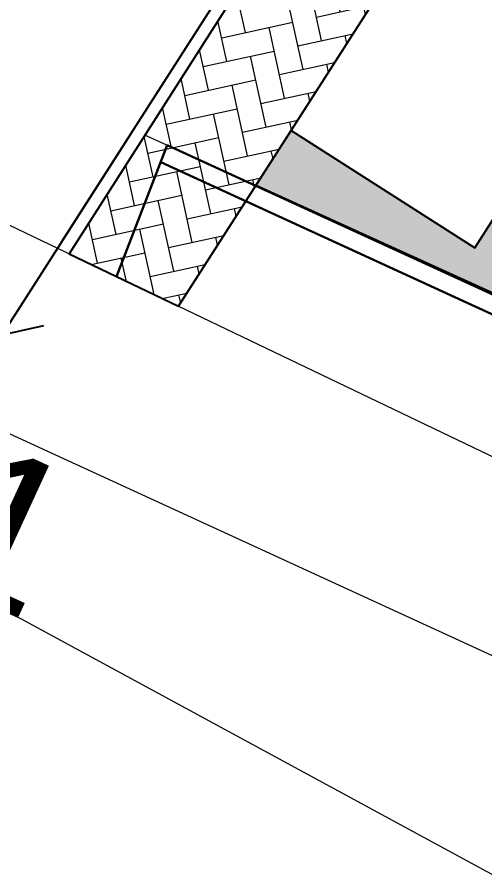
# Model space of a CAD drawing. Header units: inches. Extents: x 249 to 1192, y -18 to 440.
# Drawn here: x 898.78 to 902.64, y 175.03 to 182.1 of the extents above; entities that cross this region are included whole.
import ezdxf

# ---------------------------------------------------------------- set-up
doc = ezdxf.new("R2010")
doc.units = ezdxf.units.IN
doc.header["$MEASUREMENT"] = 0
for name, color, linetype, lineweight in [('ARSIR WARNA', 66, 'Continuous', 0), ('DIMENSI', 85, 'Continuous', 20), ('DINDING', 6, 'Continuous', 0), ('JALAN EKSISTING', 51, 'Continuous', 20), ('PAGAR SITE', 6, 'Continuous', 30)]:
    doc.layers.add(name, color=color, linetype=linetype, lineweight=lineweight)
doc.layers.add('KANSTEEN', color=204, linetype='Continuous')
doc.layers.add('RUMPUT', color=86, linetype='Continuous')
doc.styles.get("Standard").update_dxf_attribs({"font": 'arial.ttf'})
doc.dimstyles.new('UK. GDG PERTEMUAN', dxfattribs={"dimtxt": 0.5, "dimasz": 0.5, "dimexe": 0.5, "dimexo": 0.05, "dimgap": 0.1, "dimtad": 2, "dimdec": 0, "dimlfac": 100, "dimzin": 0, "dimdsep": 46, "dimtxsty": 'Standard', "dimblk": 'OBLIQUE', "dimcen": 0.09, "dimclrd": 8, "dimclre": 256, "dimclrt": 256, "dimadec": 0, "dimazin": 0, "dimtfac": 1, "dimtdec": 0, "dimtofl": 0, "dimtmove": 0, "dimatfit": 3, "dimldrblk": 'OBLIQUE', "dimfxl": 0, "dimtolj": 1, "dimtzin": 0, "dimarcsym": 0})
pattern_1 = [(57.36874968947846, (-1.13686837721616e-13, 150.3474551388494), (-0.0535506494527033, 0.244197313478704), [0.046875, -0.30667839075]), (12.36874968947846, (-1.13686837721616e-13, 150.3474551388494), (-0.05355064946683093, 0.2441973135431277), [0.04687499999999999, -0.2031249999999999]), (102.3687496894784, (-1.13686837721616e-13, 150.3474551388494), (-0.2441973135431277, -0.05355064946683093), [0.04687499999999999, -0.203125])]

# ---------------------------------------------------------------- blocks, each defined once
blk = doc.blocks.new('_Oblique')
at = {"color": 0, "linetype": 'ByBlock', "lineweight": -2}
blk.add_line((-0.5, -0.5), (0.5, 0.5), dxfattribs=at)
blk = doc.blocks.new('*D158')
at = {"layer": 'DEFPOINTS', "color": 0}
for p in [(137.8456098087099, 188.26851788082), (150.1216633506018, 182.6277192284477), (149.0524415104673, 180.3007748777341)]:
    blk.add_point(p, dxfattribs=at)
at = {"layer": 'DIMENSI', "lineweight": -2}
for p, q in [((137.8247334258366, 188.2230846700802), (136.358860311109, 185.0329093153106)), ((150.1007869677284, 182.5822860177079), (148.6349138530008, 179.3921106629382))]:
    blk.add_line(p, q, dxfattribs=at)
at = {"layer": 'DIMENSI', "color": 8, "lineweight": -2}
blk.add_line((136.7763879685755, 185.9415735301064), (149.0524415104673, 180.3007748777341), dxfattribs=at)
for p, rotation in [((136.7763879685755, 185.9415735301064), 155.3214037185743), ((149.0524415104673, 180.3007748777341), 335.3214037185743)]:
    blk.add_blockref('_Oblique', p, dxfattribs=dict(at, rotation=rotation))
at = {"layer": 'DIMENSI', "insert": (142.4361741002255, 182.5280355480827), "char_height": 1.25, "attachment_point": 5, "rotation": 335.3214037185743}
blk.add_mtext('\\A1;13.51', dxfattribs=at)
blk = doc.blocks.new('*D557')
at = {"layer": 'DEFPOINTS', "color": 0}
for p in [(894.689948090868, 184.4017713716386), (893.6048336346914, 182.7070623636175), (899.7428985803599, 181.1663901961439)]:
    blk.add_point(p, dxfattribs=at)
at = {"layer": 'DIMENSI', "lineweight": -2}
for p, q in [((894.6629865810723, 184.3596634508929), (893.3352185367336, 182.2859831561599)), ((899.7159370705642, 181.1242822753982), (898.3881690262255, 179.0506019806652))]:
    blk.add_line(p, q, dxfattribs=at)
at = {"layer": 'DIMENSI', "color": 8, "lineweight": -2}
blk.add_line((898.6577841241833, 179.4716811881229), (893.6048336346914, 182.7070623636175), dxfattribs=at)
at = {"layer": 'DIMENSI', "color": 8, "lineweight": -2, "xscale": 0.5, "yscale": 0.5, "zscale": 0.5}
for p, rotation in [((893.6048336346914, 182.7070623636175), 147.368749689479), ((898.6577841241833, 179.4716811881229), 327.368749689479)]:
    blk.add_blockref('_Oblique', p, dxfattribs=dict(at, rotation=rotation))
at = {"layer": 'DIMENSI', "insert": (895.9397276737465, 180.7901642653596), "char_height": 0.5, "attachment_point": 5, "rotation": 327.36874968947905}
blk.add_mtext('\\A1;600', dxfattribs=at)
blk = doc.blocks.new('TAPAK')
at = {"layer": 'JALAN EKSISTING'}
blk.add_lwpolyline([(111.2206292952591, 198.5246483036973), (114.1520172473667, 196.9605262585209), (118.1025121699359, 194.5684049608581), (124.4949881737375, 191.2347883048394), (133.4938750719161, 186.5842754945005), (144.1129787563938, 181.084113947523), (150.5086125343852, 177.6129823051394), (153.5283408098171, 175.8695413724393), (161.5482707082809, 170.5057118344577), (173.5104367881203, 157.4783684119153), (174.7814143634374, 157.4289148458895), (175.5842585491532, 157.482951444963), (176.8482628823491, 157.8216403852723), (178.1552837974704, 158.6494173378516), (166.2140899534475, 170.5906111818745), (163.5894277690267, 173.2152733662953), (152.8547193454799, 180.3408767596147), (150.4178729642959, 181.2665774504126), (144.8174542957241, 183.9517369213395), (140.8715749976587, 185.8436160459832), (131.3555975671376, 190.439674062226), (125.8997465774214, 193.2924021786388), (119.616771037423, 196.4361768885096), (112.6641246728658, 200.9344348572602)], dxfattribs=at)
at = {"layer": 'PAGAR SITE'}
for points in [[(144.9004116010127, 183.9119624674709), (145.3198283391324, 184.9992211416859)], [(157.4784533565943, 178.5168107710476), (153.5714934548413, 181.2436305607669), (150.1836918627957, 182.7642948507588), (145.3198283391324, 184.9992211416859)], [(157.3883741834582, 178.3967593154953), (153.4972056168941, 181.1125577161085), (150.1216633506018, 182.6277192284478), (145.2657366256669, 184.8589985913602)]]:
    blk.add_lwpolyline(points, dxfattribs=at)
at = {"layer": 'DIMENSI'}
dim = blk.add_linear_dim(base=(149.0524415104673, 180.3007748777341), p1=(137.8456098087099, 188.26851788082), p2=(150.1216633506017, 182.6277192284477), angle=335.3214037185744, text='13.51', dimstyle='UK. GDG PERTEMUAN', override={"dimtxt": 1.25, "dimasz": 1, "dimexe": 1}, dxfattribs=at)
dim.commit()
dim.dimension.update_dxf_attribs({"geometry": '*D158', "text_midpoint": (142.7445778000125, 183.1992136142434), "dimtype": 161})

msp = doc.modelspace()

# ---------------------------------------------------------------- hatches: boundary and pattern name
at = {"layer": 'ARSIR WARNA'}
h = msp.add_hatch(dxfattribs=at)
h.set_pattern_fill('AR-HBONE', color=45, scale=0.05, angle=-32.63125031052153, style=0)
h.set_pattern_definition([(12.36874968947846, (899.211841268246, 173.6640209250638), (0.1525173312610374, 0.2381983704079669), [0.5999999999999998, -0.1999999999999999]), (102.3687496894784, (899.407199119098, 173.7068614446411), (0.1525173312610374, 0.2381983704079669), [0.5999999999999999, -0.2])])
edge = h.paths.add_edge_path()
edge.add_line((910.8192793493005, 174.2155500668063), (911.653562805241, 173.6640209250638))
edge.add_line((911.653562805241, 173.6640209250638), (913.1289430790239, 175.9682389050235))
edge.add_arc((909.8445252608542, 178.071236669095), 3.900000000000057, 327.3687496894784, 417.3687496894779)
edge.add_line((911.9475230249258, 181.3556544872647), (908.5129392048062, 183.5548028581784))
edge.add_line((908.5129392048062, 183.5548028581784), (906.7462093560249, 184.6860319305429))
edge.add_arc((904.6432115919534, 181.4016141123732), 3.899999999999963, 57.36874968947905, 147.3687496894788)
edge.add_line((901.3587937737838, 183.5046118764448), (899.211841268246, 180.1394565837524))
edge.add_line((899.211841268246, 180.1394565837524), (900.1144344591573, 179.7067020347808))
edge.add_line((900.1144344591573, 179.7067020347808), (902.200952188699, 182.965381680529))
edge.add_arc((904.6432115919534, 181.4016141123732), 2.900000000000076, 57.3687496894795, 147.3687496894784, ccw=False)
edge.add_line((906.2069791601092, 183.8438735156277), (907.9737090088904, 182.7126444432631))
edge.add_line((907.9737090088904, 182.7126444432631), (911.4082928290101, 180.5134960723494))
edge.add_arc((909.8445252608542, 178.0712366690951), 2.90000000000005, -32.63125031052152, 57.36874968947609, ccw=False)
edge.add_line((912.2867846641086, 176.5074691009393), (910.8114043903257, 174.2032511209796))
at = {"layer": 'RUMPUT'}
h = msp.add_hatch(dxfattribs=at)
h.set_pattern_fill('GRASS', color=256, scale=0.25, angle=-32.63125031052153, style=0)
h.set_pattern_definition(pattern_1)
edge = h.paths.add_edge_path(flags=17)
edge.add_line((928.2641801358428, 238.1271219383081), (928.210257116251, 238.0429060968166))
edge.add_line((928.210257116251, 238.0429060968166), (927.4523145428276, 238.5282132731405))
edge.add_line((927.4523145428276, 238.5282132731405), (927.9376217191517, 239.2861558465638))
edge.add_line((927.9376217191517, 239.2861558465638), (944.9810419464962, 265.7187626837782))
edge.add_line((944.9810419464962, 265.7187626837782), (944.6881731201453, 265.9062852588823))
edge.add_line((944.6881731201453, 265.9062852588823), (940.4070226355533, 258.9280528368603))
edge.add_line((940.4070226355533, 258.9280528368603), (924.793628950703, 240.4758183067917))
edge.add_line((924.793628950703, 240.4758183067918), (906.9246372932736, 247.3250345119762))
edge.add_line((906.9246372932736, 247.3250345119762), (902.6198956972331, 249.6291566118728))
edge.add_line((902.6198956972331, 249.6291566118728), (887.5537847216923, 220.0204940367008))
edge.add_line((887.5537847216923, 220.0204940367008), (887.5839640358096, 220.0011703593785))
edge.add_line((887.5839640358096, 220.0011703593785), (891.4664214464029, 226.0647109467683))
edge.add_line((891.4664214464029, 226.0647109467683), (893.1507382762344, 224.9862505549363))
edge.add_line((893.1507382762344, 224.9862505549363), (895.8468892558132, 229.1970426295128))
edge.add_line((895.8468892558132, 229.1970426295128), (898.4575803420504, 227.5254290221743))
edge.add_line((898.4575803420504, 227.5254290221743), (900.9840555867964, 225.9077384344269))
edge.add_line((900.9840555867964, 225.9077384344269), (903.1766002224102, 224.503862094208))
edge.add_line((903.1766002224102, 224.503862094208), (906.037006076289, 222.6723572589328))
edge.add_line((906.037006076289, 222.6723572589328), (908.5634813210348, 221.0546666711856))
edge.add_line((908.5634813210348, 221.0546666711856), (911.0899565657807, 219.4369760834385))
edge.add_arc((911.5752637421048, 220.1949186568622), 0.8999999999999068, 237.3687496894809, 417.3687496894814)
edge.add_line((912.0605709184289, 220.9528612302859), (909.534095673683, 222.570551818033))
edge.add_line((909.534095673683, 222.570551818033), (907.0076204289372, 224.1882424057802))
edge.add_line((907.0076204289372, 224.1882424057802), (905.42870871042, 225.1992123850987))
edge.add_line((905.42870871042, 225.1992123850987), (904.4811451841912, 225.8059329935278))
edge.add_line((904.4811451841912, 225.8059329935278), (901.9546699394456, 227.4236235812754))
edge.add_line((901.9546699394456, 227.4236235812754), (899.4281946946995, 229.0413141690227))
edge.add_line((899.4281946946995, 229.0413141690227), (896.8175036084623, 230.7129277763615))
edge.add_line((896.8175036084623, 230.7129277763615), (899.5136545880415, 234.9237198509381))
edge.add_line((899.5136545880415, 234.9237198509381), (897.8293377582105, 236.00218024277))
edge.add_line((897.8293377582105, 236.00218024277), (901.7117951688039, 242.0657208301597))
edge.add_line((901.7117951688039, 242.0657208301597), (903.3961119986349, 240.9872604383278))
edge.add_line((903.3961119986349, 240.9872604383278), (906.0922629782136, 245.1980525129046))
edge.add_line((906.0922629782136, 245.1980525129046), (921.3353302881802, 235.4379859668289))
edge.add_line((921.3353302881802, 235.4379859668289), (926.4724966191635, 232.1486817717427))
edge.add_line((926.4724966191635, 232.1486817717427), (923.7225291895685, 227.8538402938037))
edge.add_line((923.7225291895685, 227.8538402938037), (919.463051469438, 221.1432149451381))
edge.add_line((919.463051469438, 221.1432149451381), (919.6768221338963, 221.0063385626959))
edge.add_line((919.6768221338963, 221.0063385626959), (925.0547665600767, 229.3244415627794))
edge.add_arc((932.3615963517667, 223.5711608990821), 9.300000000000063, 66.3350080141156, 141.7836714338509, ccw=False)
edge.add_line((936.0945068641441, 232.0891054343901), (936.5596564253325, 232.8155662671032))
edge.add_line((936.5596564253325, 232.8155662671032), (928.2641801358428, 238.1271219383082))
edge = h.paths.add_edge_path()
edge.add_arc((902.0036540352787, 201.3876506392976), 2.899999999999944, 21.48045213667681, 57.36874968948014)
edge.add_line((903.5674216034344, 203.829910042552), (886.5721298860623, 214.7119178929705))
edge.add_line((886.5721298860623, 214.7119178929705), (889.268280865641, 218.9227099675464))
edge.add_line((889.268280865641, 218.9227099675464), (887.5537847216923, 220.0204940367008))
edge.add_line((887.5537847216923, 220.0204940367008), (884.8649772892378, 214.7363173751585))
edge.add_line((884.8649772892378, 214.7363173751585), (899.8177184374614, 202.7367090702986))
edge.add_line((899.8177184374614, 202.7367090702986), (892.7388052037915, 184.3859635759057))
edge.add_line((892.7388052037915, 184.3859635759057), (893.0458401206889, 184.2448822308663))
edge.add_line((893.0458401206889, 184.2448822308663), (904.7022274439961, 202.44958357398))
edge = h.paths.add_edge_path()
edge.add_arc((936.7399936000422, 195.4112244067168), 1.89999999999996, 57.36874968947894, 147.3687496894797)
edge.add_line((935.1398926117032, 196.4357617789567), (918.3671724142149, 170.2404790178616))
edge.add_line((918.3671724142149, 170.2404790178616), (918.7450692695428, 169.9754589107608))
edge.add_line((918.7450692695428, 169.9754589107608), (936.7549778665604, 193.0607695623063))
edge.add_line((936.7549778665604, 193.0607695623063), (952.0053637954162, 180.4123966854627))
edge.add_line((952.0053637954162, 180.4123966854627), (952.4805707531592, 182.8497661309809))
edge.add_line((952.4805707531592, 182.8497661309809), (994.0278929164666, 235.8605747491551))
edge.add_line((994.0278929164666, 235.8605747491551), (953.0004330159019, 262.5435687067472))
edge.add_line((953.0004330159019, 262.5435687067472), (949.137272090116, 264.7024635552781))
edge.add_line((949.137272090116, 264.7024635552781), (945.2741111643296, 266.861358403809))
edge.add_line((945.2741111643296, 266.861358403809), (940.4070226355533, 258.9280528368603))
edge.add_line((940.4070226355533, 258.9280528368603), (924.793628950703, 240.4758183067917))
edge.add_line((924.793628950703, 240.4758183067918), (906.9246372932736, 247.3250345119762))
edge.add_line((906.9246372932736, 247.3250345119762), (902.6198956972331, 249.6291566118728))
edge.add_line((902.6198956972331, 249.6291566118728), (887.5537847216923, 220.0204940367008))
edge.add_line((887.5537847216923, 220.0204940367008), (887.5839640358096, 220.0011703593785))
edge.add_line((887.5839640358096, 220.0011703593785), (891.4664214464029, 226.0647109467683))
edge.add_line((891.4664214464029, 226.0647109467683), (893.1507382762344, 224.9862505549363))
edge.add_line((893.1507382762344, 224.9862505549363), (895.8468892558132, 229.1970426295128))
edge.add_line((895.8468892558132, 229.1970426295128), (898.4575803420504, 227.5254290221743))
edge.add_line((898.4575803420504, 227.5254290221743), (900.9840555867964, 225.9077384344269))
edge.add_line((900.9840555867964, 225.9077384344269), (903.1766002224102, 224.503862094208))
edge.add_line((903.1766002224102, 224.503862094208), (906.037006076289, 222.6723572589328))
edge.add_line((906.037006076289, 222.6723572589328), (908.5634813210348, 221.0546666711856))
edge.add_line((908.5634813210348, 221.0546666711856), (911.0899565657807, 219.4369760834385))
edge.add_arc((911.5752637421048, 220.1949186568622), 0.8999999999999068, 237.3687496894809, 417.3687496894814)
edge.add_line((912.0605709184289, 220.9528612302859), (909.534095673683, 222.570551818033))
edge.add_line((909.534095673683, 222.570551818033), (907.0076204289372, 224.1882424057802))
edge.add_line((907.0076204289372, 224.1882424057802), (905.42870871042, 225.1992123850987))
edge.add_line((905.42870871042, 225.1992123850987), (904.4811451841912, 225.8059329935278))
edge.add_line((904.4811451841912, 225.8059329935278), (901.9546699394456, 227.4236235812754))
edge.add_line((901.9546699394456, 227.4236235812754), (899.4281946946995, 229.0413141690227))
edge.add_line((899.4281946946995, 229.0413141690227), (896.8175036084623, 230.7129277763615))
edge.add_line((896.8175036084623, 230.7129277763615), (899.5136545880415, 234.9237198509381))
edge.add_line((899.5136545880415, 234.9237198509381), (897.8293377582105, 236.00218024277))
edge.add_line((897.8293377582105, 236.00218024277), (901.7117951688039, 242.0657208301597))
edge.add_line((901.7117951688039, 242.0657208301597), (903.3961119986349, 240.9872604383278))
edge.add_line((903.3961119986349, 240.9872604383278), (906.0922629782136, 245.1980525129046))
edge.add_line((906.0922629782136, 245.1980525129046), (921.3353302881802, 235.4379859668289))
edge.add_line((921.3353302881802, 235.4379859668289), (926.4724966191635, 232.1486817717427))
edge.add_line((926.4724966191635, 232.1486817717427), (923.7225291895685, 227.8538402938037))
edge.add_line((923.7225291895685, 227.8538402938037), (919.463051469438, 221.1432149451381))
edge.add_line((919.463051469438, 221.1432149451381), (919.6768221338963, 221.0063385626959))
edge.add_line((919.6768221338963, 221.0063385626959), (925.0547665600767, 229.3244415627794))
edge.add_arc((932.3615963517667, 223.5711608990821), 9.300000000000063, 66.3350080141156, 141.7836714338509, ccw=False)
edge.add_line((936.0945068641441, 232.0891054343901), (936.5596564253325, 232.8155662671032))
edge.add_line((936.5596564253325, 232.8155662671032), (928.2641801358428, 238.1271219383082))
edge.add_line((928.2641801358428, 238.1271219383081), (928.210257116251, 238.0429060968166))
edge.add_line((928.210257116251, 238.0429060968166), (927.4523145428276, 238.5282132731405))
edge.add_line((927.4523145428276, 238.5282132731405), (927.9376217191517, 239.2861558465638))
edge.add_line((927.9376217191517, 239.2861558465638), (944.9810419464962, 265.7187626837782))
edge.add_line((944.9810419464962, 265.7187626837782), (944.8968261050046, 265.7726857033697))
edge.add_line((944.8968261050046, 265.7726857033697), (945.3821332813287, 266.5306282767932))
edge.add_line((945.3821332813287, 266.5306282767932), (945.0378815538875, 265.6220840357166))
edge.add_line((945.0378815538875, 265.6220840357167), (966.3961127163826, 251.8283722682141))
edge.add_line((966.3961127163826, 251.8283722682141), (987.2184795251611, 238.4959056741984))
edge.add_line((987.2184795251611, 238.4959056741984), (987.7848094723096, 239.3803879124368))
edge.add_line((987.7848094723096, 239.3803879124368), (987.3024339253069, 238.4415765959837))
edge.add_line((987.3024339253069, 238.4415765959837), (987.976155706937, 238.0101864792329))
edge.add_line((987.976155706937, 238.0101864792329), (989.8828169332336, 236.9080762407978))
edge.add_line((989.8828169332336, 236.9080762407978), (990.456695261496, 236.5406245619924))
edge.add_line((990.456695261496, 236.5406245619924), (978.5775728439761, 217.9538006475311))
edge.add_line((978.5775728439761, 217.9538006475311), (977.5716846833687, 218.6082348150211))
edge.add_line((977.5716846833687, 218.6082348150211), (973.9826760007684, 213.1882625206376))
edge.add_arc((963.9830200851625, 219.4284287330935), 11.78697555735094, 271.6088435800943, 328.0342658814109, ccw=False)
edge.add_line((964.3139503599156, 207.6460996788343), (963.9111392153794, 207.5327163177247))
edge.add_line((963.9111392153794, 207.5327163177247), (963.6031439829554, 207.2494292874127))
edge.add_line((963.6031439829554, 207.2494292874126), (962.2875738019667, 205.2953188658096))
edge.add_line((962.2875738019667, 205.2953188658096), (966.4964052996175, 202.6004232347034))
edge.add_line((966.4964052996175, 202.6004232347034), (961.5354874971925, 194.8525658174829))
edge.add_line((961.5354874971925, 194.8525658174829), (959.0090122524454, 196.4702564052309))
edge.add_line((959.0090122524454, 196.4702564052309), (955.8275540965427, 191.5015217572303))
edge.add_line((955.8275540965427, 191.5015217572303), (953.0774800973728, 187.2065138411622))
edge.add_line((953.0774800973728, 187.2065138411622), (937.7645309722822, 197.0113253950558))
h = msp.add_hatch(dxfattribs=at)
h.set_pattern_fill('GRASS', color=256, scale=0.25, angle=-32.63125031052153, style=0)
h.set_pattern_definition(pattern_1)
edge = h.paths.add_edge_path()
edge.add_line((944.6616194077268, 265.863002973527), (944.9535297677759, 265.6760941000285))
edge.add_line((944.9535297677759, 265.6760941000285), (944.9810419464962, 265.7187626837782))
edge.add_line((944.9810419464962, 265.7187626837782), (944.8968261050046, 265.7726857033697))
edge.add_line((944.8968261050046, 265.7726857033697), (945.3821332813287, 266.5306282767932))
edge.add_line((945.3821332813287, 266.5306282767932), (946.1400758547524, 266.0453211004692))
edge.add_line((946.1400758547524, 266.0453211004692), (987.7311629355853, 239.2966038760912))
edge.add_line((987.7311629355853, 239.2966038760912), (987.7848094723096, 239.3803879124368))
edge.add_line((987.7848094723096, 239.3803879124368), (988.542752045733, 238.8950807361128))
edge.add_line((988.542752045733, 238.8950807361128), (987.976155706937, 238.0101864792329))
edge.add_line((987.976155706937, 238.0101864792329), (989.8828169332336, 236.9080762407978))
edge.add_line((989.8828169332336, 236.9080762407978), (990.456695261496, 236.5406245619924))
edge.add_line((990.456695261496, 236.5406245619924), (978.5775728439763, 217.9538006475308))
edge.add_line((978.5775728439763, 217.9538006475308), (977.5716846833687, 218.6082348150209))
edge.add_line((977.5716846833687, 218.6082348150209), (973.9826760007684, 213.1882625206373))
edge.add_arc((963.983020085164, 219.4284287330915), 11.78697555734887, 271.60884358008735, 328.03426588141417, ccw=False)
edge.add_line((964.3139503599156, 207.6460996788343), (963.9111392153794, 207.5327163177247))
edge.add_line((963.9111392153794, 207.5327163177247), (963.6031439829554, 207.2494292874126))
edge.add_line((963.6031439829554, 207.2494292874126), (962.2875738019667, 205.2953188658096))
edge.add_line((962.2875738019667, 205.2953188658096), (966.4964052996175, 202.6004232347034))
edge.add_line((966.4964052996175, 202.6004232347034), (961.5354874971925, 194.8525658174829))
edge.add_line((961.5354874971925, 194.8525658174829), (959.0090122524454, 196.4702564052309))
edge.add_line((959.0090122524454, 196.4702564052309), (953.0774800973728, 187.2065138411622))
edge.add_line((953.0774800973728, 187.2065138411622), (937.7645309722822, 197.0113253950558))
edge.add_arc((936.7399936000422, 195.4112244067168), 1.89999999999995, 57.36874968947883, 147.3687496894803)
edge.add_line((935.1398926117032, 196.4357617789567), (918.3671724142149, 170.2404790178616))
edge.add_line((918.3671724142149, 170.2404790178616), (918.7450692695428, 169.9754589107608))
edge.add_line((918.7450692695428, 169.9754589107608), (936.7549778665604, 193.0607695623063))
edge.add_line((936.7549778665604, 193.0607695623063), (952.0053637954162, 180.4123966854627))
edge.add_line((952.0053637954162, 180.4123966854627), (952.4805707531592, 182.8497661309809))
edge.add_line((952.4805707531592, 182.8497661309809), (994.0278929164666, 235.8605747491551))
edge.add_line((994.0278929164666, 235.8605747491551), (953.0004330159019, 262.5435687067472))
edge.add_line((953.0004330159019, 262.5435687067472), (945.2741111643296, 266.861358403809))
edge.add_line((945.2741111643296, 266.861358403809), (944.6616194077268, 265.863002973527))
edge = h.paths.add_edge_path()
edge.add_line((927.5389045125903, 239.1270715606151), (939.6293338939829, 258.0089640506233))
edge.add_line((939.6293338939829, 258.0089640506233), (924.793628950703, 240.4758183067918))
edge.add_line((924.793628950703, 240.4758183067918), (906.9246372932736, 247.3250345119762))
edge.add_line((906.9246372932736, 247.3250345119762), (902.6198956972331, 249.6291566118728))
edge.add_line((902.6198956972331, 249.6291566118728), (887.5537847216923, 220.0204940367008))
edge.add_line((887.5537847216923, 220.0204940367008), (887.5839640358096, 220.0011703593785))
edge.add_line((887.5839640358096, 220.0011703593785), (891.4664214464029, 226.0647109467683))
edge.add_line((891.4664214464029, 226.0647109467683), (893.1507382762344, 224.9862505549363))
edge.add_line((893.1507382762344, 224.9862505549363), (895.8468892558132, 229.1970426295128))
edge.add_line((895.8468892558132, 229.1970426295128), (911.0899565657807, 219.4369760834385))
edge.add_arc((911.5752637421048, 220.1949186568622), 0.8999999999999188, 237.3687496894814, 417.3687496894813)
edge.add_line((912.0605709184289, 220.9528612302859), (896.8175036084623, 230.7129277763615))
edge.add_line((896.8175036084623, 230.7129277763615), (899.5136545880415, 234.9237198509381))
edge.add_line((899.5136545880415, 234.9237198509381), (897.8293377582105, 236.00218024277))
edge.add_line((897.8293377582105, 236.00218024277), (901.7117951688039, 242.0657208301597))
edge.add_line((901.7117951688039, 242.0657208301597), (903.3961119986349, 240.9872604383278))
edge.add_line((903.3961119986349, 240.9872604383278), (906.0922629782136, 245.1980525129046))
edge.add_line((906.0922629782136, 245.1980525129046), (926.4724966191635, 232.1486817717427))
edge.add_line((926.4724966191635, 232.1486817717427), (923.7225291895685, 227.8538402938034))
edge.add_line((923.7225291895685, 227.8538402938034), (919.463051469438, 221.1432149451381))
edge.add_line((919.463051469438, 221.1432149451381), (919.6768221338963, 221.0063385626959))
edge.add_line((919.6768221338963, 221.0063385626959), (925.0547665600767, 229.3244415627793))
edge.add_arc((932.3615963517668, 223.5711608990819), 9.3000000000002, 66.33500801411662, 141.7836714338508, ccw=False)
edge.add_line((936.0945068641441, 232.0891054343901), (936.4790483788139, 232.6896743100139))
edge.add_line((936.4790483788139, 232.6896743100139), (927.7208167662686, 238.2975301061033))
edge.add_line((927.7208167662686, 238.2975301061033), (927.6671702295447, 238.2137460697578))
edge.add_line((927.6671702295447, 238.2137460697578), (927.077659339104, 238.5912072068986))
edge.add_line((927.077659339104, 238.5912072068986), (927.4551204762449, 239.1807180973389))
edge.add_line((927.4551204762449, 239.1807180973389), (927.5389045125903, 239.1270715606151))
h = msp.add_hatch(dxfattribs=at)
h.set_pattern_fill('GRASS', color=256, scale=0.25, angle=-32.63125031052153, style=0)
h.set_pattern_definition([(57.36874968947846, (900.7543194315738, 175.1082436803267), (-0.0535506494527033, 0.244197313478704), [0.046875, -0.30667839075]), (12.36874968947846, (900.7543194315738, 175.1082436803267), (-0.05355064946683093, 0.2441973135431277), [0.04687499999999998, -0.2031249999999999]), (102.3687496894784, (900.7543194315738, 175.1082436803267), (-0.2441973135431277, -0.05355064946683093), [0.04687499999999999, -0.2031249999999999])])
edge = h.paths.add_edge_path()
edge.add_line((911.6020314529202, 175.4380358916895), (911.3908670026278, 175.1082436803267))
edge.add_line((911.3908670026278, 175.1082436803267), (908.2740303852238, 177.2836055942907))
edge.add_line((908.2740303852238, 177.2836055942907), (900.7543194315738, 180.7060609693879))
edge.add_line((900.7543194315738, 180.7060609693879), (901.04469004472, 181.1595557053233))
edge.add_line((901.04469004472, 181.1595557053233), (902.5605751915675, 180.188941352675))
edge.add_line((902.5605751915675, 180.188941352675), (903.5311895442159, 181.7048264995225))
edge.add_line((903.5311895442159, 181.7048264995225), (902.0153043973684, 182.6754408521708))
edge.add_line((902.0153043973684, 182.6754408521708), (902.200952188699, 182.965381680529))
edge.add_arc((904.6432115919536, 181.401614112373), 2.90000000000031, 57.36874968948422, 147.3687496894754, ccw=False)
edge.add_line((906.2069791601092, 183.8438735156277), (911.4082928290101, 180.5134960723494))
edge.add_arc((909.8445252608545, 178.0712366690952), 2.899999999999747, -22.098190663468188, 57.368749689480296, ccw=False)
edge.add_line((912.5314927431912, 176.9802711568702), (911.056760658721, 177.9245353911853))
edge.add_line((911.056760658721, 177.9245353911853), (910.0861463060727, 176.4086502443378))
edge.add_line((910.0861463060727, 176.4086502443378), (911.6020314529202, 175.4380358916895))

# ---------------------------------------------------------------- linework, layer by layer
msp.add_lwpolyline([(911.6020314529202, 175.4380358916895), (911.3908670026278, 175.1082436803267), (908.2740303852238, 177.2836055942907), (900.7543194315738, 180.7060609693879), (901.04469004472, 181.1595557053233), (902.5605751915675, 180.188941352675), (903.5311895442159, 181.7048264995225), (902.0153043973684, 182.6754408521708), (902.200952188699, 182.965381680529, -0.4142135623730499), (906.2069791601092, 183.8438735156277), (911.4082928290101, 180.5134960723494, -0.3613384224566737), (912.5314927431912, 176.9802711568702), (911.056760658721, 177.9245353911853), (910.0861463060727, 176.4086502443378)], format="xyb", close=True)
at = {"layer": 'DINDING'}
msp.add_lwpolyline([(901.04469004472, 181.1595557053233), (902.5605751915675, 180.188941352675), (903.5311895442159, 181.7048264995225), (902.0153043973684, 182.6754408521709)], close=True, dxfattribs=at)
msp.add_lwpolyline([(899.8348459304702, 181.1245420846207), (908.2740303852252, 177.28360559429), (912.2115426365554, 174.5354621274549)], dxfattribs=at)
at = {"layer": 'KANSTEEN'}
for points in [[(899.1507015013823, 180.2415092137238), (901.2745779322922, 183.5585348960363, -0.4142135623730951), (906.8001323756165, 184.7702477720344), (908.5668622243978, 183.63901869967), (912.0014460445174, 181.4398703287562, -0.4142135623730992), (913.2131589205154, 175.9143158854319), (911.7377786467325, 173.6100979054722)], [(910.8192793493005, 174.2155500668063), (911.653562805241, 173.6640209250638), (913.1289430790239, 175.9682389050235, 0.414213562373098), (911.9475230249258, 181.3556544872647), (908.5129392048062, 183.5548028581784), (906.7462093560249, 184.6860319305429, 0.4142135623730939), (901.3587937737838, 183.5046118764448), (899.211841268246, 180.1394565837524), (900.1144344591573, 179.7067020347808), (902.200952188699, 182.965381680529, -0.4142135623730865), (906.2069791601092, 183.8438735156277), (907.9737090088904, 182.7126444432631), (911.4082928290101, 180.5134960723494, -0.4142135623730951), (912.2867846641086, 176.5074691009393), (910.8114043903257, 174.2032511209796)]]:
    msp.add_lwpolyline(points, format="xyb", dxfattribs=at)

# ---------------------------------------------------------------- block references
at = {"layer": 'DINDING'}
msp.add_blockref('TAPAK', (754.7025369303852, -3.960024966478187), dxfattribs=at)

# ---------------------------------------------------------------- dimensions: what is measured, and where the dimension line sits
at = {"layer": 'DIMENSI'}
dim = msp.add_linear_dim(base=(893.6048336346914, 182.7070623636175), p1=(899.7428985803599, 181.166390196144), p2=(894.6899480908681, 184.4017713716386), angle=327.368749689479, dimstyle='UK. GDG PERTEMUAN', dxfattribs=at)
dim.commit()
dim.dimension.update_dxf_attribs({"geometry": '*D557', "text_midpoint": (895.9397276737465, 180.7901642653596)})

doc.saveas('drawing.dxf')
